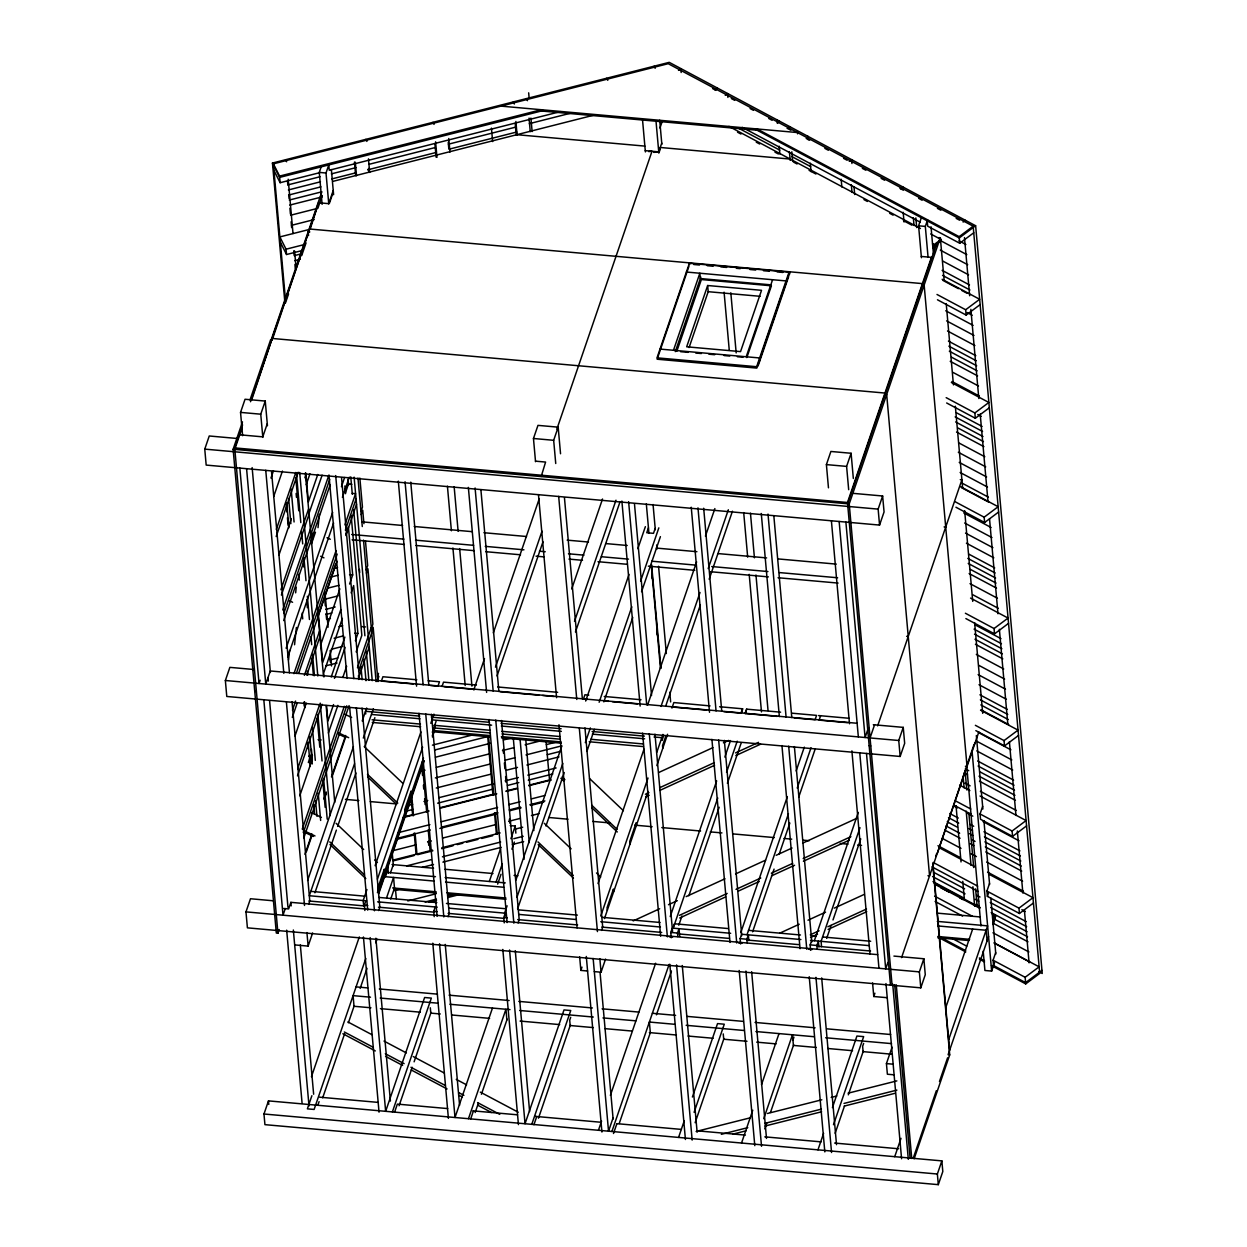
<?xml version="1.0" encoding="UTF-8"?>
<svg xmlns="http://www.w3.org/2000/svg" width="1247" height="1247" viewBox="0 0 1247 1247"><rect width="100%" height="100%" fill="white"/><g stroke="black" fill="none" stroke-linecap="round" stroke-linejoin="round"><path stroke-width="1.5" d="M288.54 660.022L289.553 650.42M295.648 592.839L296.256 587.088M294.557 644.746L296.381 627.475M312.046 542.429L313.059 532.937M318.016 527.652L319.419 514.356M853.525 493.391L882.627 495.994L884.061 511.956L879.556 525.081L206.176 465.084L204.757 449.123L209.247 435.982L238.364 438.585M322.116 204.321L319.279 172.413L321.523 165.835M242.619 435.671L240.546 412.398L245.051 399.258L265.252 401.066L267.45 425.757M328.772 203.962L326.013 173.006L328.818 164.807M279.188 929.545L277.941 933.192L276.32 933.052L233.127 449.247L242.495 421.891M249.977 400.006L270.599 339.823L272.205 339.963M270.708 341.195L321.882 191.757M277.941 933.192L234.701 447.891L242.573 424.9M250.507 401.737L318.64 202.747L328.74 203.651L333.23 190.51M234.732 449.403L242.308 427.269M251.598 400.147L272.173 338.451L884.949 393.054L885.074 394.333L886.679 394.473L929.561 875.846L927.955 875.706M272.906 337.906L309.646 229.012L922.421 283.615L922.531 284.893L924.152 285.033L967.033 766.406L965.412 766.266M310.363 228.544L318.64 202.747M285.438 303.037L288.571 293.918M301.68 255.619L306.061 242.853M317.891 208.265L322.256 195.545M329.411 203.277L333.354 191.789M262.821 437.401L260.748 414.191L265.252 401.066M267.263 423.715L262.774 436.855L239.206 434.751M270.958 478.053L273.467 470.727M273.685 496.587L282.43 471.07M276.335 529.383L295.835 472.442M873.321 724.71L903.249 727.375L904.667 743.337L900.163 756.461L226.783 696.465L225.364 680.503L229.869 667.363L254.185 669.53M276.179 536.537L298.189 472.254M304.876 477.757L306.107 474.125M278.907 555.086L291.377 518.643M306.201 484.724L309.957 473.782M317.767 474.483L308.399 501.84L305.842 473.127M280.918 589.722L308.586 508.916M308.866 513.858L322.116 475.154M281.401 595.053L309.069 514.232M282.726 609.939L328.631 475.84M260.155 680.223L259.033 683.496L239.845 468.077M283.833 613.43L329.738 479.316M283.677 620.585L330.206 484.647M311.407 544.004L315.46 532.188M286.124 648.253L332.637 512.408M341.444 486.704L344.577 477.523M287.714 657.044L333.588 523.039M342.395 497.335L349.3 477.149M345.481 492.752L348.474 483.992L351.841 484.304M293.949 673.676L336.082 550.597M344.889 524.878L355.582 493.656L352.215 493.36M296.303 673.489L337.189 554.089M345.372 530.193L356.065 498.971M335.926 563.535L318.437 614.615L322.708 662.484L340.821 609.58M345.918 534.355L348.412 527.06L352.683 574.929L349.565 584.048M298.672 673.286L337.033 561.244M345.84 535.524L356.533 504.287M292.453 710.229L295.586 701.048M304.393 675.328L319.497 631.247M360.944 511.488L362.456 507.124L359.853 478.053M361.24 514.684L362.737 510.304L363.921 523.662M292.297 717.384L297.332 702.7M306.762 675.141L319.965 636.562M320.51 645.369L339.87 588.833M295.009 735.948L306.248 703.137M342.379 618.403L323.659 673.115L323.986 676.95M351.124 592.871L353.634 585.576L357.889 633.445L355.395 640.74M893.928 956.09L923.856 958.756L925.274 974.718L920.785 987.842L247.405 927.846L245.971 911.884L250.476 898.744L272.922 900.755M297.659 768.744L319.668 704.446M366.166 570.004L367.662 565.624L365.449 540.824M366.447 573.199L367.943 568.819L372.869 624.139L371.372 628.519M331.219 676.965L344.873 637.092M297.503 775.899L322.038 704.259M334.461 678.337L345.092 647.333M310.846 755.152L308.336 762.447L309.957 762.587L312.451 755.292M299.763 795.82L312.374 758.955M333.541 704.571L327.914 720.984L326.558 705.677M342.909 677.215L346.65 666.272M328.397 733.018L337.859 705.366M356.159 651.916L361.833 635.331L351.155 515.401M302.242 829.115L344.297 706.285M357.468 667.784L371.279 627.444M371.653 631.699L373.165 627.335L377.997 681.579M303.333 832.606L346.744 705.818M358.575 671.276L371.746 632.775M303.816 837.89L349.098 705.631M358.544 678.072L369.237 646.85M285.267 908.611L283.007 915.189L263.818 699.754M304.969 854.335L311.906 833.978M323.893 799.031L326.278 792.032M331.468 776.912L345.637 735.481M306.403 851.67L312.015 835.256M325.14 796.958L326.387 793.31M332.637 775.057L345.746 736.759M877.639 954.641L290.878 902.345L288.634 908.923L283.583 908.471M307.604 880.476L353.415 746.641M362.207 720.969L366.649 708M378.511 673.349L377.514 676.264L378.87 676.388L377.358 680.768L376.017 680.644M354.507 763.741L309.318 895.736L366.556 900.833M363.298 738.068L373.336 708.748M308.664 904.34L309.786 901.051L292.047 701.827M314.914 892.79L336.378 830.112M337.625 826.434L355.941 772.984M364.763 747.171L374.864 717.68M294.666 944.899L308.134 946.099L312.623 932.974M263.974 1114.007L268.479 1100.883L941.859 1160.879L942.81 1171.525L938.305 1184.65L264.925 1124.654L263.974 1114.007L937.37 1174.019L941.859 1160.879M366.945 889.532L363.189 900.537L363.656 905.852M375.113 865.699L420.925 731.88M364.857 910.481L364.373 905.151L365.87 900.77M442.015 686.52L443.511 682.14L476.401 685.071M377.451 879.135L422.639 747.14M430.807 723.307L433.94 714.141M311.438 1076.722L359.307 936.949M377.42 892.649L423.481 758.098M432.319 732.301L436.107 721.234M535.54 461.702L533.467 438.492L537.971 425.367L558.173 427.16L560.542 453.752M378.589 892.54L423.559 761.231M432.304 735.683L435.312 726.892M378.714 893.818L424.292 760.67M432.413 736.961L434.283 731.49M385.463 876.735L386.96 872.354L435.452 876.672M311.875 1095.723L307.385 1108.848L314.119 1109.456L365.807 958.46M390.467 872.869L393.288 864.654M378.698 910.575L379.821 907.302L362.066 708.078M386.617 897.7L393.553 877.452L394.504 888.082L390.747 899.025M317.954 1104.92L319.092 1101.647M322.692 1097.812L344.624 1033.732M348.396 1022.758L354.023 1006.282L353.088 995.636L370.515 997.195M360.149 988.403L367.023 968.342M375.768 942.81L377.015 939.162M556.895 429.03L652.01 151.246L648.689 151.588M659.944 128.051L662.422 120.834M555.741 463.51L553.668 440.3L558.173 427.16M473.813 689.856L484.522 658.603M493.329 632.884L539.265 498.706M653.771 152.368L658.743 151.853L661.736 143.093M659.351 151.666L660.349 148.752M495.464 667.161L542.024 531.16M497.039 675.968L542.975 541.79M434.205 916.654L433.738 911.339L435.234 906.959M448.047 916.763L449.185 913.474L431.431 714.25M385.65 1111.311L424.619 997.506L431.353 998.099L392.384 1111.919M571.718 588.943L602.519 499.003M394.535 1112.308L397.357 1104.109L447.704 1108.583M399.071 1105.762L412.243 1067.323M414.113 1061.821L431.041 1012.408M688.89 266.484L657.138 359.214L756.789 368.099L789.772 271.799M689.513 264.66L690.105 262.914M574.508 621.349L615.987 500.203M489.323 881.473L500.468 848.942M575.459 631.995L620.071 501.653M673.474 350.282L699.848 273.233L700.331 278.549L771.145 284.862M675.313 351.623L700.83 277.068M676.794 351.342L701.375 279.546L771.41 285.797L746.828 357.577M496.057 882.065L502.245 864M510.911 838.685L515.245 826.044L510.194 825.592M497.647 884.107L501.029 874.256M511.909 849.191L514.356 842.037M707.657 285.516L686.676 346.806L740.547 351.607L761.527 290.317L707.657 285.516L708.202 291.689L689.077 347.57M504.91 916.685L504.599 913.131L507.108 905.805M515.899 880.133L561.711 746.314M504.24 922.889L503.772 917.574L505.269 913.194M516.975 897.232L562.802 763.413M585.669 701.048L629.034 574.384M637.841 548.68L645.369 526.655M517.567 908.938L539.655 844.437M545.952 825.997L564.252 772.548M648.44 527.808L646.757 532.734L653.49 533.342L655.174 528.416M518.082 922.998L519.204 919.725L501.465 720.485M454.999 1117.499L492.471 1008.059M585.311 742.635L590.33 727.936M599.137 702.248L631.824 606.79M640.615 581.086L658.837 527.855M586.885 751.427L594.429 729.401M603.86 701.874L632.759 617.421M641.566 591.717L660.411 536.646M468.467 1118.699L505.939 1009.259L506.89 1019.906M470.633 1119.089L473.439 1110.89M475.169 1112.542L478.302 1103.392M481.436 1094.243L507.139 1019.189M746.205 356.767L772.579 279.718M789.039 272.158L756.664 366.712L657.013 357.842L689.388 263.288L789.039 272.158L789.273 274.823L789.881 273.077M758.114 365.87L788.681 276.569M647.536 705.241L696.621 561.883M705.428 536.148L714.874 508.573M597.999 883.546L643.982 749.229M661.004 706.441L700.019 592.481M708.202 568.585L728.342 509.774M665.727 706.051L700.346 604.966M709.153 579.232L732.441 511.223M525.034 1123.734L564.003 1009.93L570.736 1010.522L531.768 1124.342M587.586 971.008L580.853 970.4L581.975 967.126M600.758 916.015L648.019 778.003M656.826 752.237L662.936 734.405M671.946 708.078L673.848 702.56L710.057 705.896M663.731 735.418L662.048 740.344L661.814 737.678L654.067 736.993M665.898 735.808L662.531 745.659L662.765 748.325M533.934 1124.732L536.74 1116.517M570.705 1017.303L569.708 1020.217L570.191 1025.533L593.369 1027.606M604.468 918.587L648.019 791.409M656.842 765.596L667.581 734.265M601.584 930.433L602.706 927.16L584.968 727.936M538.47 1118.185L570.425 1024.816M594.32 971.6L601.054 972.208L605.559 959.068M670.231 916.561L716.666 780.903M724.834 757.069L730.477 740.562M740.999 713.159L742.495 708.779M598.435 1130.281L601.584 1121.1M610.375 1095.396L655.626 963.23M828.46 487.811L826.402 464.601L830.892 451.461L851.093 453.269L853.338 478.489M745.285 713.549L746.782 709.169M671.245 937.775L670.761 932.46L672.273 928.08L730.664 933.286M672.944 928.142L674.44 923.762L728.31 928.563M673.193 928.158L717.758 798.002M726.549 772.329L737.211 741.17M678.789 925.212L681.953 915.984M688.89 895.72L719.176 807.245M727.391 783.287L741.264 742.729M608.536 1131.185L613.025 1118.045M921.424 257.724L918.587 225.816L921.393 217.602M677.822 936.606L677.495 933.052L679.007 928.672L679.693 936.435M611.903 1131.481L669.093 964.43M613.493 1133.507L616.875 1123.672M928.08 257.365L925.321 226.408L927.565 219.846M619.213 1123.531L650.326 1032.672L649.375 1022.041L674.549 1024.286M656.436 1014.809L671.432 971.023M848.677 489.681L846.604 466.394L851.093 453.269M932.896 247.857L933.754 245.332L934.237 250.647M890.483 985.146L847.492 502.494L931.415 257.35L921.315 256.446M932.662 245.191L936.029 245.488L936.341 242.947L941.002 239.455L930.714 233.984M847.601 503.757L936.856 243.071M892.088 985.286L849.223 503.913L940.332 237.756L938.726 237.616M879.556 525.081L878.137 509.119L882.627 495.994M740.78 932.678L787.356 796.646M796.147 770.973L804.299 747.14M740.593 943.963L740.126 938.632L741.622 934.252L800.886 939.537M819.108 720.127L820.604 715.747M747.015 934.736L788.447 813.745M797.223 788.073L811.033 747.748M678.571 1137.42L684.229 1120.897M692.397 1097.033L717.539 1023.6L724.273 1024.208L694.096 1112.324M747.171 942.779L746.859 939.24L748.356 934.86L748.87 940.674M752.611 931.79L774.075 869.112M779.126 854.366L789.85 823.036M798.688 797.238L815.086 749.307M695.14 1122.705L723.961 1038.502M868.458 727.656L865.075 737.507L845.887 522.088M870.063 737.943L874.552 724.819M877.639 725.863L961.905 479.783L960.284 479.627M741.529 1143.031L752.767 1110.204M761.512 1084.656L779.001 1033.592M810.628 950.198L810.16 944.883L811.657 940.503M814.353 940.737L858.295 812.405M817.206 949.029L816.894 945.475L818.391 941.095L818.905 946.909M859.994 827.681L821.087 941.345L821.555 946.66M763.741 1118.699L792.468 1034.792L793.419 1045.422L816.302 1047.464M826.683 938.383L831.11 925.477M832.996 919.959L860.757 838.857M792.936 1040.107L793.934 1037.192M764.832 1128.925L766.702 1123.422M770.475 1112.449L793.653 1044.721M900.163 756.461L898.744 740.5L903.249 727.375M817.954 1149.843L823.612 1133.32M832.419 1107.617L856.923 1036.023L863.657 1036.631L833.495 1124.732M887.241 997.709L873.773 996.509L874.895 993.22M887.942 962.325L885.697 968.888L866.494 753.469M863.641 1043.396L862.628 1046.327L863.111 1051.642L891.574 1054.183M835.147 1133.305L844.546 1105.84M848.319 1094.85L863.36 1050.925M935.671 856.471L936.684 853.556M974.016 744.49L937.292 853.384M901.565 957.618L978.864 731.864M894.115 1074.836L887.381 1074.228L886.43 1063.597L892.057 1047.184M920.785 987.842L919.366 971.881L923.856 958.756M1026.577 825.888L1012.58 836.363L980.532 819.279L980.048 813.964L982.652 806.373M894.723 1156.686L901.004 1138.324M945.631 1007.981L972.66 929.046M1033.436 902.999L1019.438 913.474L987.39 896.39L986.923 891.075L989.51 883.484M987.39 896.39L988.435 893.351M948.655 1039.686L987.624 925.866L937.276 921.393M992.596 918.057L993.454 915.532L993.937 920.847M988.575 936.513L948.11 1054.697L949.715 1054.853L932.709 863.828M993.064 923.372L995.667 915.797L992.222 913.973M913.256 1158.12L936.357 1090.642M939.474 1081.508L947.595 1057.799M993.189 924.651L995.667 915.797M914.129 1158.806L949.715 1054.853M993.547 965.537L993.08 960.221L995.667 952.63M983.197 951.149L984.912 970.478L991.646 971.086L994.592 962.497M678.493 70.378L680.831 68.632L681.174 72.513M715.092 89.878L717.415 88.132M725.255 95.302L727.578 93.556L727.921 97.437M777.084 122.923L779.422 121.177M787.247 128.347L789.585 126.602M849.254 161.377L851.592 159.632L851.935 163.513M901.098 189.014L903.436 187.268M963.105 222.044L965.427 220.298M973.736 232.784L959.738 243.259L959.161 236.665L973.159 226.19L668.221 63.691L273.358 163.84L285.563 300.854M543.271 110.531L279.671 177.386L272.423 163.061L669.218 62.35L975.59 225.723L959.27 237.943L755.604 129.407M980.142 304.595L966.144 315.07L965.661 309.755L979.659 299.28L942.155 279.297M989.323 407.785L975.325 418.259L974.858 412.944L988.855 402.469L951.352 382.486M998.613 512.034L984.616 522.509L984.148 517.193L998.146 506.718L960.642 486.735M1008.527 623.375L994.529 633.85L994.062 628.535L1008.059 618.06L970.556 598.077M1018.518 735.449L1004.521 745.909L1004.038 740.593L1018.035 730.119L980.532 710.135M1012.58 836.363L1012.096 831.032L1026.094 820.557L980.064 796.038M1019.438 913.474L1018.97 908.143L1032.968 897.669L988.637 874.053M973.159 226.19L1039.717 973.424L1025.72 983.899L1025.128 977.289L1039.125 966.83L994.794 943.2M1041.931 970.4L1025.611 982.62L993.064 965.272M658.634 772.548L712.91 747.639M723.416 742.822L728.669 740.406M645.416 794.261L648.954 792.64M659.569 787.777L714.36 762.634M735.574 752.892L758.55 742.355M645.65 796.927L649.188 795.305M659.803 790.427L714.593 765.284M735.808 755.557L760.561 744.194M633.195 920.909L659.679 908.751M668.501 904.714L677.324 900.661M686.146 896.609L724.975 878.792M735.574 873.929L765.58 860.165M776.164 855.302L792.048 848.022M802.647 843.159L857.359 818.048M679.459 915.329L727.188 893.429M736.011 889.376L760.764 878.028M771.363 873.165L792.578 863.438M803.177 858.559L850.89 836.675M679.709 917.995L725.645 896.905M738.021 891.231L759.236 881.504M771.597 875.83L794.573 865.278M803.411 861.225L849.363 840.135M779.936 933.083L799.233 924.23M808.009 920.208L825.561 912.149M834.337 908.128L864.155 894.442M810.285 934.814L819.076 930.776M827.868 926.755L866.525 909.016M810.534 937.479L817.549 934.252M828.102 929.405L866.759 911.666M273.358 163.84L279.562 176.108L541.292 109.72L541.401 110.999M273.935 170.434L280.139 182.701L319.762 172.663M560.386 111.622L329.255 170.247L328.772 164.931M287.932 184.883L320.027 176.747M331.359 173.879L355.909 167.644M369.128 164.292L435.234 147.536M448.452 144.184L516.336 126.96M529.305 123.671L572.326 112.76M288.384 189.949L320.479 181.797M331.811 178.929L356.361 172.694M367.694 169.826L435.686 152.586M448.904 149.235L516.772 132.011M332.762 181.407L593.931 115.129M288.836 195L320.931 186.847M289.288 200.05L321.383 191.913M289.725 205.1L321.835 196.964M290.629 215.217L317.065 208.498M291.533 225.317L314.197 219.566M309.942 229.292L279.858 236.914L286.062 249.197L286.545 254.513L301.634 250.678M286.062 249.197L304.938 244.412M294.23 255.635L301.79 253.718M294.682 260.685L300.34 259.251M333.806 568.507L337.578 567.556M330.595 577.127L338.14 575.21M327.712 588.179L339.044 585.311M324.844 599.246L338.062 595.895M325.748 609.362L335.178 606.962M326.184 614.412L331.858 612.978M330.424 618.496L326.636 619.463L326.013 613.508M338.872 626.695L342.644 625.729M334.102 638.23L343.549 635.845M331.234 649.297L342.566 646.429M330.237 659.881L337.797 657.964M325.763 665.851L337.049 662.999M432.413 745.145L471.912 735.122M434.689 750.008L489.183 736.182M435.468 757.21L490.227 743.321M503.445 739.97L512.891 737.569M421.268 771.145L425.04 770.194M436.372 767.326L489.245 753.905M502.463 750.554L513.795 747.686M525.127 744.802L542.118 740.5M546.342 744.599L555.71 742.214M435.374 777.91L490.149 764.021M505.253 760.187L514.699 757.786M526.031 754.918L561.836 745.831M547.246 754.7L560.339 751.38M436.279 788.01L491.053 774.122M506.157 770.287L517.489 767.419M526.92 765.019L558.983 756.898M408.86 805.297L412.632 804.346M423.964 801.478L427.737 800.512M439.069 797.644L493.828 783.755M505.16 780.871L518.378 777.52M527.824 775.135L556.115 767.949M405.524 811.314L413.084 809.397M437.635 803.177L492.394 789.289M507.498 785.454L518.83 782.57M528.276 780.186L552.811 773.966M404.09 816.847L413.536 814.447M439.973 807.744L492.846 794.339M506.064 790.988L517.396 788.104M528.728 785.236L549.506 779.967L546.046 741.232M402.734 817.673L429.062 811.002M440.347 808.134L496.758 793.825M506.173 791.44L517.443 788.572M528.728 785.719L551.299 779.999M397.887 832.747L429.872 824.641M441.157 821.773L497.6 807.464M508.885 804.596L520.186 801.727M531.471 798.875L544.643 795.524M396.468 838.545L430.293 829.972M441.563 827.12L497.943 812.81M509.212 809.958L520.482 807.09M529.881 804.705L544.908 800.901M396.452 839.449L415.329 834.664M439.879 828.444L496.54 814.073M509.758 810.721L521.09 807.838M530.521 805.453L543.754 802.102M391.683 851L416.233 844.765M427.565 841.896L431.337 840.946M442.669 838.062L495.542 824.657M508.76 821.305L520.093 818.422M531.425 815.554L538.985 813.636M393.054 860.103L432.506 850.095M441.906 847.711L500.156 832.934M515.182 829.13L522.696 827.213M393.382 860.835L414.035 855.598M417.792 854.647L432.834 850.828M441.687 848.646L453.02 845.778M457.244 844.64L462.886 843.206M466.643 842.255L477.913 839.402M481.669 838.452L492.674 835.724M406.756 865.854L431.166 859.666M442.436 856.814L500.655 842.037M513.795 838.701L523.179 836.332M422.25 867.366L433.52 864.514M442.903 862.129L501.123 847.368M512.392 844.5L523.662 841.647M393.849 890.639L399.492 889.205M407.8 900.942L436.029 893.787M425.087 902.002L436.45 899.118M447.689 896.266L455.233 894.348M428.968 902.329L436.497 900.412M447.798 897.544L459.099 894.676M696.138 1131.45L750.538 1117.748M767.419 1113.493L821.82 1099.792M831.203 1097.422L836.831 1096.004M848.085 1093.183L896.858 1080.9M721.343 1134.318L747.764 1127.662M764.754 1123.391L821.383 1109.129M844.032 1103.424L896.889 1090.112M732.893 1134.131L746.111 1130.795M764.988 1126.041L821.617 1111.778M844.266 1106.073L895.237 1093.245M500.889 106.12L797.441 132.556L797.55 133.834M539.764 110.858L758.784 130.374M516.804 134.692L644.824 146.102M660.24 147.473L790.193 159.055L790.317 160.333L789.32 151.62M645.276 150.653L658.743 151.853M319.279 172.413L326.013 173.006M918.587 225.816L925.321 226.408M932.538 243.913L935.905 244.209M693.722 264.504L699.536 265.019M707.283 265.705L713.113 266.235M720.86 266.92L726.674 267.435M736.369 268.308L740.25 268.651M749.946 269.508L755.76 270.038M763.523 270.724L769.337 271.238M777.099 271.924L782.913 272.454M309.802 231.911L308.18 231.771L308.523 235.621M686.38 272.033L786.046 280.918M708.202 291.689L760.156 296.318M660.006 349.082L759.672 357.967L759.906 360.617M680.581 351.685L688.157 352.355M695.717 353.026L701.406 353.54M708.966 354.21L714.656 354.709M724.117 355.551L729.791 356.065M737.367 356.736L743.041 357.25M240.546 412.398L260.748 414.191M533.467 438.492L553.668 440.3M826.402 464.601L846.604 466.394M535.493 461.156L545.594 462.06L541.214 476.463M234.701 447.891L847.492 502.494M233.127 449.247L849.223 503.913M204.757 449.123L878.137 509.119M944.088 526.904L945.709 527.06M361.926 521.838L402.594 525.47M414.207 526.499L472.286 531.674M483.914 532.718L526.515 536.506M567.167 540.138L588.459 542.024M605.886 543.583L627.194 545.485M656.234 548.072L696.902 551.688M718.194 553.59L766.609 557.908M778.222 558.937L836.301 564.112M351.623 534.464L403.903 539.125M415.516 540.154L473.611 545.329M485.223 546.357L523.943 549.818M539.437 551.19L545.251 551.72M568.476 553.777L583.97 555.164M601.397 556.723L628.504 559.139M651.745 561.197L696.278 565.172M711.756 566.543L767.918 571.547M779.531 572.591L837.625 577.766M352.09 539.78L404.371 544.44M415.984 545.469L474.078 550.644M485.691 551.688L520.545 554.79M536.039 556.162L543.786 556.863M568.959 559.108L582.505 560.308M597.999 561.696L627.038 564.283M648.346 566.169L694.813 570.315M710.307 571.703L768.386 576.878M778.066 577.735L838.093 583.082M349.55 574.649L352.683 574.929M906.631 636.344L908.237 636.484M361.661 626.586L365.511 626.929M354.772 633.164L357.889 633.445M416.841 679.771L382.907 676.747L381.411 681.127L413.458 683.98M428.157 680.768L439.474 681.782L437.962 686.162L430.433 685.491M497.678 686.972L557.658 692.319M588.787 695.093L584.921 694.75L583.425 699.115L587.29 699.473M604.249 696.465L641.005 699.738M719.597 706.737L742.744 708.81L741.248 713.19L723.821 711.632M780.606 712.177L746.532 709.138L745.036 713.518L777.208 716.386M791.954 713.19L816.567 715.388L815.07 719.768L794.245 717.913M818.578 715.56L848.989 718.272M857.032 723.26L270.272 670.964L265.767 684.104L246.579 468.685M443.948 686.692L474.904 689.451M500.047 691.695L538.751 695.14M542.616 695.483L554.229 696.527M604.686 701.017L608.567 701.36M612.433 701.702L637.56 703.947M672.304 707.049L706.644 710.104M820.994 720.298L847.492 722.652M225.364 680.503L898.744 740.5M254.762 691.041L256.383 691.181M869.159 745.784L870.78 745.924M254.684 691.274L256.305 691.415M419.756 716.121L365.527 711.289L365.761 713.939M431.368 717.15L489.463 722.325M501.091 723.369L561.119 728.716M592.107 731.475L644.387 736.135M371.575 714.453L419.99 718.771M431.602 719.815L491.645 725.162M501.325 726.019L561.353 731.365M592.341 734.124L644.621 738.785M372.042 719.784L420.457 724.086M434.018 725.302L490.18 730.306M501.793 731.334L559.887 736.525M590.875 739.284L643.156 743.945M372.276 722.434L420.691 726.752M434.252 727.967L490.414 732.971M502.027 734L560.121 739.175M589.176 741.762L643.405 746.594M489.837 735.559L434.05 730.586L434.159 731.864L489.962 736.837M501.388 736.587L561.025 741.903M501.497 737.865L561.15 743.165M318.063 739.689L321.18 739.97M308.695 756.165L312.062 756.461L311.423 749.369M345.435 799.374L358.84 800.574M370.312 801.587L395.174 803.801M548.961 817.502L567.993 819.201M592.73 821.414L609.861 822.926M634.661 825.14L652.119 826.699M661.814 827.572L700.596 831.016M710.291 831.889L721.935 832.918M733.563 833.962L774.293 837.579M783.989 838.452L791.736 839.137M803.38 840.182L809.194 840.696M840.213 843.455L847.976 844.157M857.671 845.014L861.552 845.357M392.057 864.545L433.551 868.239M445.054 869.268L492.986 873.539M514.076 875.425L517.91 875.768M937.931 913.194L980.111 916.95M445.148 877.529L505.269 882.892M383.936 876.594L433.956 881.052M445.584 882.081L503.772 887.272M937.713 925.929L986.128 930.246L987.078 940.893M392.649 887.926L436.169 891.792M446.862 892.758L505.892 898.011M937.744 936.497L969.652 939.334M393.693 889.282L436.294 893.07M447.907 894.115L506.001 899.29M937.853 937.775L968.841 940.534M310.815 891.356L364.685 896.157M379.119 897.45L436.824 902.594M446.457 903.452L506.095 908.767M518.518 909.874L577.408 915.111M602.285 917.34L660.006 922.468M748.512 930.356L800.465 934.985M812 936.014L815.85 936.357M822.584 936.965L870.687 941.251M377.607 901.83L437.261 907.146M448.795 908.159L504.599 913.131M518.923 914.41L575.911 919.491M600.789 921.704L660.427 927.02M810.503 940.394L869.19 945.631M364.373 905.151L367.74 905.462M433.738 911.339L437.105 911.635M503.772 917.574L507.139 917.87M670.761 932.46L677.495 933.052M740.126 938.632L746.859 939.24M810.16 944.883L816.894 945.475M308.851 900.973L364.935 905.977M378.465 907.177L434.548 912.181M448.078 913.381L504.162 918.369M517.692 919.585L577.642 924.931M601.771 927.082L661.721 932.413M679.132 933.972L729.401 938.445M746.797 940.004L799.015 944.649M818.188 946.364L870.562 951.025M669.265 936.84L672.632 937.136M738.629 943.013L741.996 943.309M808.664 949.248L812.031 949.559M245.971 911.884L919.366 971.881M356.081 986.891L367.709 987.92M379.322 988.949L437.432 994.14M449.06 995.168L509.119 1000.515M518.799 1001.388L592.403 1007.95M602.098 1008.807L638.9 1012.081M652.368 1013.281L675.609 1015.354M687.237 1016.399L743.415 1021.402M755.043 1022.431L815.086 1027.793M826.714 1028.822L890.639 1034.511M380.21 998.052L438.32 1003.227M449.933 1004.271L509.992 1009.618M519.672 1010.491L593.291 1017.038M602.971 1017.911L635.908 1020.841M686.177 1025.315L744.288 1030.505M755.916 1031.534L814.026 1036.709M825.654 1037.753L891.511 1043.614M353.852 1006.267L370.92 1007.779M380.413 1008.636L420.27 1012.174M440.285 1013.967L430.792 1013.125L430.324 1007.794M451.663 1014.98L489.619 1018.363M520.093 1021.075L559.685 1024.598M604.951 1028.635L631.995 1031.051M649.375 1032.594L676.42 1035.01M688.017 1036.039L713.128 1038.268M746.984 1041.292L723.712 1039.219L723.244 1033.903M756.68 1042.149L776.07 1043.879M827.759 1048.493L852.558 1050.707M886.43 1063.597L893.164 1064.19M319.668 1097.189L377.872 1102.364M472.925 1110.843L517.536 1114.818M534.994 1116.361L600.945 1122.253M617.39 1123.703L681.408 1129.408M696.917 1130.795L745.41 1135.113M764.816 1136.843L821.072 1141.862M834.648 1143.063L898.666 1148.768M327.01 537.706L330.299 539.281M320.65 556.271L323.955 557.845M289.086 600.618L292.577 602.285M344.889 714.266L351.623 717.477M338.56 732.846L348.692 737.694M338.576 734.156L345.325 737.382M311.22 812.53L321.399 817.393M304.533 830.954L314.992 835.942M304.658 832.31L313.371 836.472M347.866 1021.932L371.965 1034.698M383.998 1041.074L406.366 1052.936M413.256 1056.583L444.213 1072.997M456.262 1079.372L466.581 1084.843M480.344 1092.138L518.206 1112.199M344.328 1031.986L373.367 1047.371M385.323 1053.715L404.122 1063.66M410.949 1067.292L445.117 1085.389M458.771 1092.637L463.9 1095.349M477.57 1102.597L499.766 1114.366M342.863 1033.732L375.316 1050.94M385.557 1056.365L402.641 1065.421M411.183 1069.942L447.065 1088.958M459.021 1095.302L462.434 1097.111M477.804 1105.247L491.474 1112.495M712.614 88.568L716.012 90.376M731.35 98.544L734.748 100.368M750.071 108.536L753.484 110.344M768.744 118.481L772.142 120.289M787.449 128.441L790.863 130.265M806.201 138.433L809.615 140.256M824.844 148.377L828.367 150.248M843.611 158.369L847.118 160.239M862.378 168.376L865.87 170.231M881.146 178.368L884.622 180.223M899.913 188.375L903.374 190.214M918.68 198.382L922.125 200.221M937.432 208.374L940.877 210.213M956.2 218.381L959.629 220.205M959.161 236.665L757.038 128.955L757.147 130.234M959.052 240.874L965.895 244.521M742.277 127.365L920.115 222.137M959.738 243.259L927.69 226.175L927.222 220.859M738.707 128.254L779.796 150.154M791.783 156.545L810.612 166.584M728.934 126.399L920.426 228.497M737.554 132.213L740.952 134.037M756.274 142.189L759.672 144.013M774.995 152.165L778.393 153.989M793.653 162.157L797.082 163.981M809.085 170.371L815.943 174.034M863.953 199.614L867.382 201.453M889.688 213.331L893.117 215.154M903.405 220.641L911.978 225.208M939.412 240.032L966.799 254.622M940.316 250.133L967.703 264.723M942.935 261.153L968.592 274.839M942.124 270.35L969.496 284.94M942.561 275.4L969.948 289.99M943.013 280.45L958.413 288.665M961.842 290.489L966.971 293.216M936.996 294.463L965.661 309.755M967.064 312.529L972.192 315.257M937.463 299.779L966.144 315.07M945.725 310.768L973.096 325.373M946.613 320.884L974.001 335.474M947.517 330.985L974.905 345.575M948.421 341.101L975.809 355.691M948.873 346.152L976.245 360.742M949.326 351.202L976.697 365.792M951.477 357.172L977.149 370.842M950.214 361.303L977.601 375.893M952.833 372.323L978.505 386.009M952.022 381.52L979.409 396.11M946.177 397.653L974.858 412.944M977.773 414.503L981.202 416.327M946.66 402.984L975.325 418.259M956.433 412.757L982.106 426.427M955.171 416.888L982.558 431.478M955.623 421.938L983.01 436.544M957.79 427.908L983.447 441.594M956.527 432.054L983.899 446.644M959.13 443.075L984.803 456.745M958.319 452.256L985.707 466.861M959.224 462.372L986.611 476.962M960.128 472.473L987.499 487.063M962.731 483.493L988.403 497.179M961.468 487.639L988.855 502.229M955.467 501.918L984.148 517.193M955.935 507.233L984.616 522.509M963.728 512.907L991.1 527.497M964.617 523.007L992.004 537.597M965.521 533.108L992.908 547.698M966.425 543.224L993.812 557.814M969.028 554.245L994.701 567.915M967.781 558.375L995.153 572.965M968.218 563.426L995.605 578.031M970.384 569.396L996.057 583.082M969.122 573.542L996.509 588.132M970.026 583.643L997.413 598.233M972.629 594.663L998.301 608.349M965.381 613.243L994.062 628.535M965.864 618.574L994.529 633.85M975.341 624.981L1001.014 638.667M974.078 629.127L1001.45 643.717M974.531 634.177L1001.902 648.767M974.983 639.228L1002.354 653.818M975.419 644.278L1002.806 658.868M976.323 654.394L1003.71 668.984M978.942 665.399L1004.614 679.085M978.131 674.596L1005.503 689.186M979.02 684.712L1006.407 699.302M979.924 694.813L1007.311 709.403M980.376 699.863L1007.763 714.453M980.828 704.914L1008.215 719.519M981.28 709.979L1008.667 724.569M975.372 725.318L1004.038 740.593M975.84 730.633L1004.521 745.909M978.396 732.503L1010.912 749.837M975.871 740.78L1011.816 759.937M976.775 750.897L1012.704 770.038M977.679 760.997L1013.608 780.154M978.116 766.048L1014.06 785.205M980.282 772.018L1014.512 790.255M965.334 768.853L968.748 770.693M979.02 776.164L1014.964 795.305M964.071 773L967.485 774.823M979.472 781.214L1015.417 800.356M964.975 783.116L970.104 785.844M980.376 791.315L1016.305 810.472M959.613 785.127L969.839 790.582M955.389 800.808L970.758 809.007M980.048 813.964L1012.096 831.032M954.142 805.219L971.242 814.322M953.986 806.139L957.4 807.962M967.672 813.434L972.8 816.162M983.072 821.633L1019.017 840.79M949.746 813.496L958.304 818.063M970.275 824.438L973.704 826.262M983.977 831.749L1019.906 850.89M948.484 817.642L958.756 823.114M969.028 828.585L972.442 830.408M984.429 836.799L1020.358 855.941M947.221 821.789L957.493 827.26M969.465 833.635L972.894 835.459M984.881 841.85L1020.81 861.007M945.959 825.919L959.66 833.214M971.631 839.605L975.06 841.429M985.317 846.9L1021.262 866.057M944.696 830.066L960.096 838.28M970.369 843.751L973.798 845.575M985.769 851.95L1021.714 871.107M942.171 838.343L961.001 848.381M971.273 853.852L976.401 856.595M986.673 862.067L1022.618 881.208M937.947 845.715L960.19 857.577M987.577 872.167L1023.506 891.324M939.209 847.711L974.998 866.79M933.208 862.441L977.632 886.118M986.923 891.075L1018.97 908.143M1021.885 909.702L1025.315 911.526M931.93 866.836L978.1 891.434M933.8 872.386L964.601 888.799M976.588 895.19L980.002 897.014M990.274 902.485L1026.219 921.642M932.538 876.532L965.053 893.865M975.325 899.336L978.739 901.16M990.726 907.535L1026.671 926.692M932.99 881.582L963.791 897.996M975.778 904.387L979.191 906.21M991.178 912.586L1027.107 931.743M933.816 882.845L980.204 907.551M935.156 884.466L979.737 908.221M940.799 887.77L949.388 892.353M959.707 897.84L963.136 899.679M995.044 919.475L1027.559 936.793M993.781 923.606L1028.011 941.844M934.627 896.141L972.395 916.264M935.094 901.456L962.575 916.093M992.971 932.803L1028.915 951.96M993.875 942.903L1029.819 962.061M1038.829 971.678L1042.243 973.502L975.622 225.629M951.321 937.962L966.706 946.161M993.08 960.221L1025.128 977.289M939.802 936.887L965.646 950.666M979.347 957.961L984.491 960.704M940.067 938.243L965.77 951.944M979.472 959.239L984.6 961.983M991.459 965.63L1025.72 983.899M589.55 778.533L623.422 810.721M562.054 777.006L564.875 779.687M591.67 805.157L617.062 829.302M560.885 778.315L563.706 780.996M591.904 807.822L617.296 831.967M544.3 823.316L571.11 848.817M596.502 872.962L600.727 876.984M537.956 841.912L573.215 875.441M538.19 844.578L573.464 878.106M364.202 746.579L402.765 783.256M367.475 774.325L397.777 803.13M367.709 776.975L396.64 804.486M336.098 823.301L363.656 849.503M374.677 859.978L377.42 862.597M329.738 841.881L364.186 874.615M329.987 844.531L365.792 878.589M654.129 66.262L655.158 68.304M606.743 78.28L607.788 80.322M526.452 98.638L527.497 100.68M513.296 101.973L514.325 104.015M433.005 122.346L434.05 124.388M365.885 139.368L366.914 141.41M285.594 159.725L286.623 161.767M280.341 242.245L286.545 254.513M964.477 237.569L969.667 295.742M970.867 309.318L978.817 398.526M980.204 414.035L987.983 501.31M989.526 518.752L997.99 613.773M999.377 629.299L1007.841 724.32M1009.4 741.778L1015.962 815.46M1017.349 830.97L1022.867 893.039M1024.426 910.481L1029.087 962.84M941.002 239.455L941.126 240.733L936.45 244.225L936.341 242.947M940.332 237.756L944.135 280.357M946.208 303.582L953.441 384.902M955.342 406.21L962.59 487.499M964.648 510.662L972.722 601.381M974.624 622.627L982.698 713.346M931.026 226.814L933.426 253.905M976.339 735.512L982.885 809.022M983.914 820.62L989.604 884.45M990.804 897.996L995.807 954.08M931.415 257.35L931.525 258.628M974.64 742.666L974.764 743.945M972.005 750.585L991.646 971.086M966.659 765.455L980.953 925.991M915.844 217.898L916.701 227.593M965.069 770.584L966.799 789.975M968.872 813.247L973.704 867.538M975.606 888.877L977.165 906.32M913.334 217.695L914.02 225.458M963.089 776.195L964.118 787.839M966.191 811.111L971.023 865.402M972.925 886.742L974.655 906.133M903.171 212.286L904.028 221.982M956.028 805.687L961.032 861.926M962.762 881.317L964.321 898.775M932.927 863.173L949.606 1050.333M854.008 186.785L854.694 194.548M851.327 184.65L852.028 192.412M937.37 1174.019L938.305 1184.65M841.164 179.241L841.85 186.988M896.266 984.849L911.744 1158.494M894.66 984.694L910.123 1158.354M892.712 984.179L908.315 1159.351M885.978 983.571L901.581 1158.744M807.916 136.266L808.212 139.633M810.316 163.201L811.064 171.634M839.153 521.48L858.341 736.899M859.76 752.861L878.964 968.28M831.39 520.685L849.488 723.774M851.888 750.865L869.985 953.955M872.573 982.963L873.773 996.509M791.829 151.807L792.702 161.502M777.411 120.008L777.723 123.375M779.157 146.195L779.858 153.958M821.679 977.929L836.519 1144.668M815.959 977.336L831.562 1152.509M773.888 516.429L791.798 717.586M794.386 746.594L811.781 941.953M768.012 514.076L786.093 717.181M788.681 746.189L806.778 949.279M809.225 976.728L824.828 1151.901M761.278 513.483L779.359 716.573M781.947 745.581L800.044 948.686M730.82 292.796L736.182 352.917M750.46 513.187L754.419 557.783M755.963 574.976L768.043 710.587M724.086 292.188L729.277 350.376M743.695 512.595L747.686 557.175M749.198 574.368L761.481 711.912M751.645 971.694L766.5 1138.433M745.924 971.086L761.527 1146.274M703.682 508.246L721.764 711.336M724.351 740.359L741.747 935.718M697.977 507.841L716.059 710.93M718.646 739.954L736.743 943.044M739.19 970.493L754.794 1145.666M659.694 120.211L661.845 144.371M691.243 507.233L709.512 712.271M711.912 739.346L730.009 942.436M656.016 121.208L658.852 153.132M642.548 120.008L645.385 151.931M653.054 504.521L655.314 529.757M656.67 545.001L657.029 549.101M658.556 566.294L666.334 653.553M669.779 692.21L670.637 701.905M646.32 503.913L648.923 533.03M651.604 564.766L660.972 668.423M651.308 565.639L660.458 668.314M651.838 574.836L652.181 578.702M656.842 631.076L657.185 634.941M682.28 965.521L697.135 1132.245M676.56 964.913L692.163 1140.085M634.489 504.006L651.542 695.483M654.987 734.171L672.569 931.462M628.613 501.668L646.71 704.758M649.297 733.766L667.379 936.856M669.826 964.305L685.429 1139.493M621.879 501.06L640.147 706.083M642.564 733.174L660.645 936.263M636.36 825.467L636.11 822.802L629.751 841.366L630 844.032M613.664 891.714L613.43 889.064L607.071 907.629L607.305 910.294M528.666 92.824L529.118 97.889M530.926 118.091L532.126 131.574M564.455 497.756L582.38 698.912M529.055 118.138L530.256 131.714M558.672 496.384L576.769 699.473M579.341 728.497L597.438 931.587M599.854 958.662L601.054 972.208M600.088 972.754L613.119 1119.058M593.151 958.46L608.489 1130.702M515.884 121.473L517.1 135.05M515.198 123.313L516.227 134.941M586.293 956.449L601.927 1132.042M538.47 494.591L556.567 697.681M558.968 724.756L577.065 927.846M579.652 956.87L580.853 970.4M491.443 128.114L492.643 141.581M525.751 739.409L533.872 830.533M520.015 738.614L529.274 842.567M513.281 738.021L524.083 859.292M515.245 826.044L515.868 833.136M480.952 490.32L498.878 691.477M448.764 138.495L449.964 152.072M503.18 749.369L503.523 753.25M504.38 762.946L504.895 768.76M505.596 776.522L506.111 782.337M509.384 819.185L509.742 823.051M448.25 142.267L448.764 148.097M475.091 487.982L493.173 691.072M495.76 720.08L513.858 923.185M515.276 950.635L529.616 1111.545M468.358 487.374L486.611 692.412M489.027 719.488L507.124 922.577M509.555 950.027L525.003 1123.282M435.593 141.831L436.98 157.356M488.621 737.195L493.812 795.368M495.371 812.826L497.272 834.149M434.907 143.67L436.123 157.247M487.764 737.086L492.955 795.259M494.498 812.717L496.4 834.04M502.822 949.435L518.44 1124.607M454.157 486.798L458.132 531.378M459.66 548.571L471.927 686.115M447.424 486.19L451.398 530.77M452.926 547.963L465.193 685.507M410.762 482.153L428.843 685.242M405.057 481.732L423.138 684.837M425.726 713.845L443.823 916.935M445.257 944.4L459.582 1105.31M398.323 481.139L416.576 686.162M418.992 713.253L437.089 916.342M439.536 943.792L454.968 1117.047M368.473 158.868L369.673 172.445M422.187 761.964L426.692 812.389M428.235 829.847L430.137 851.171M368.473 168.454L368.816 172.335M422.203 771.566L422.546 775.447M423.403 785.142L423.746 789.008M424.619 798.703L425.133 804.533M428.407 841.382L428.765 845.248M432.803 943.184L448.406 1118.372M355.301 162.204L356.517 175.78M411.619 794.401L413.521 815.725M415.08 833.183L416.981 854.522M411.261 793.778L411.027 791.112L404.667 809.693L404.901 812.343M354.444 162.094L355.66 175.671M411.105 798.174L412.663 815.632M414.222 833.074L416.108 854.413M408.564 805.001L408.689 806.279M331.359 169.545L333.604 194.688M392.182 852.324L393.397 865.87M395.455 889.08L396.328 898.744M357.983 478.084L362.285 526.53M363.5 540.107L376.095 681.595M354.117 477.149L372.245 680.659M387.692 865.465L388.378 873.196M359.432 569.396L359.713 572.591M350.75 476.853L352.309 494.295M353.68 509.789L364.903 635.783M366.291 651.277L368.878 680.348M384.544 871.809L384.31 869.143L377.95 887.724L378.2 890.374M348.053 479.129L348.568 484.943M364.108 659.367L365.995 680.691M344.873 485.94L345.575 493.687M360.929 666.179L362.144 679.755M341.569 477.897L359.495 679.054M358.435 675.578L358.777 679.459M335.692 475.559L353.789 678.649M356.377 707.673L374.459 910.762M375.893 938.212L390.405 1101.07M328.959 474.967L347.056 678.056M349.643 707.065L367.725 910.154M370.172 937.604L385.604 1110.859M363.438 937.011L379.041 1112.184M288.182 179.225L293.014 233.532M294.573 250.974L296.131 268.432M324.968 592.294L328.086 627.194M330.159 650.466L331.546 665.976M287.496 181.064L287.839 184.93M288.696 194.641L289.055 198.507M289.912 208.202L290.426 214.032M291.128 221.779L291.642 227.609M293.715 250.865L294.058 254.747M294.916 264.442L295.258 268.323M324.812 599.932L325.327 605.761M329.816 656.171L330.33 662.001M279.562 176.108L280.139 182.701M305.39 472.925L323.519 676.435M326.106 705.506L334.742 802.413M272.454 162.983L284.908 302.787M299.685 472.488L317.814 675.999M320.23 703.121L330.237 815.538M296.49 474.125L300.808 522.587M301.665 532.266L302.709 543.895M303.909 557.471L305.983 580.728M307.37 596.237L309.443 619.494M310.986 636.936L311.688 644.683M312.545 654.379L314.447 675.687M317.891 714.453L322.038 760.966M323.596 778.409L327.213 819.123M295.804 477.835L298.734 510.787M303.224 561.181L303.754 566.995M306.684 599.947L307.37 607.694M311.859 658.089L313.418 675.531M317.206 718.163L319.809 747.234M322.739 780.186L325.155 807.323M296.116 493.469L296.474 497.335M291.143 489.027L294.074 521.979M298.734 574.306L299.249 580.12M302.179 613.072L302.709 618.886M307.37 671.213L307.713 675.095M312.374 727.422L315.304 760.374M318.234 793.326L320.65 820.448M288.634 498.426L290.878 523.615M309.864 736.821L312.28 763.943M315.569 800.777L316.941 816.271M286.701 502.603L288.93 527.762M304.533 701.78L305.063 707.595M308.165 742.448L310.3 766.422M313.683 804.409L314.556 814.197M286.249 504.271L286.935 511.971M287.449 517.754L288.135 525.455M303.878 702.232L304.221 706.083M307.495 742.682L308.009 748.465M271.534 471.662L289.46 672.819M265.751 470.29L283.833 673.38M286.42 702.388L304.517 905.478M306.933 932.569L308.134 946.099M300.34 944.945L313.636 1094.227M252.143 467.609L270.396 672.429M290.878 902.345L291.19 905.899M293.341 930.013L309.007 1105.949M268.011 677.542L268.339 681.08M269.57 700.627L287.979 907.364M286.67 930.168L302.101 1103.424M268.479 1100.883L268.791 1104.421"/></g></svg>
